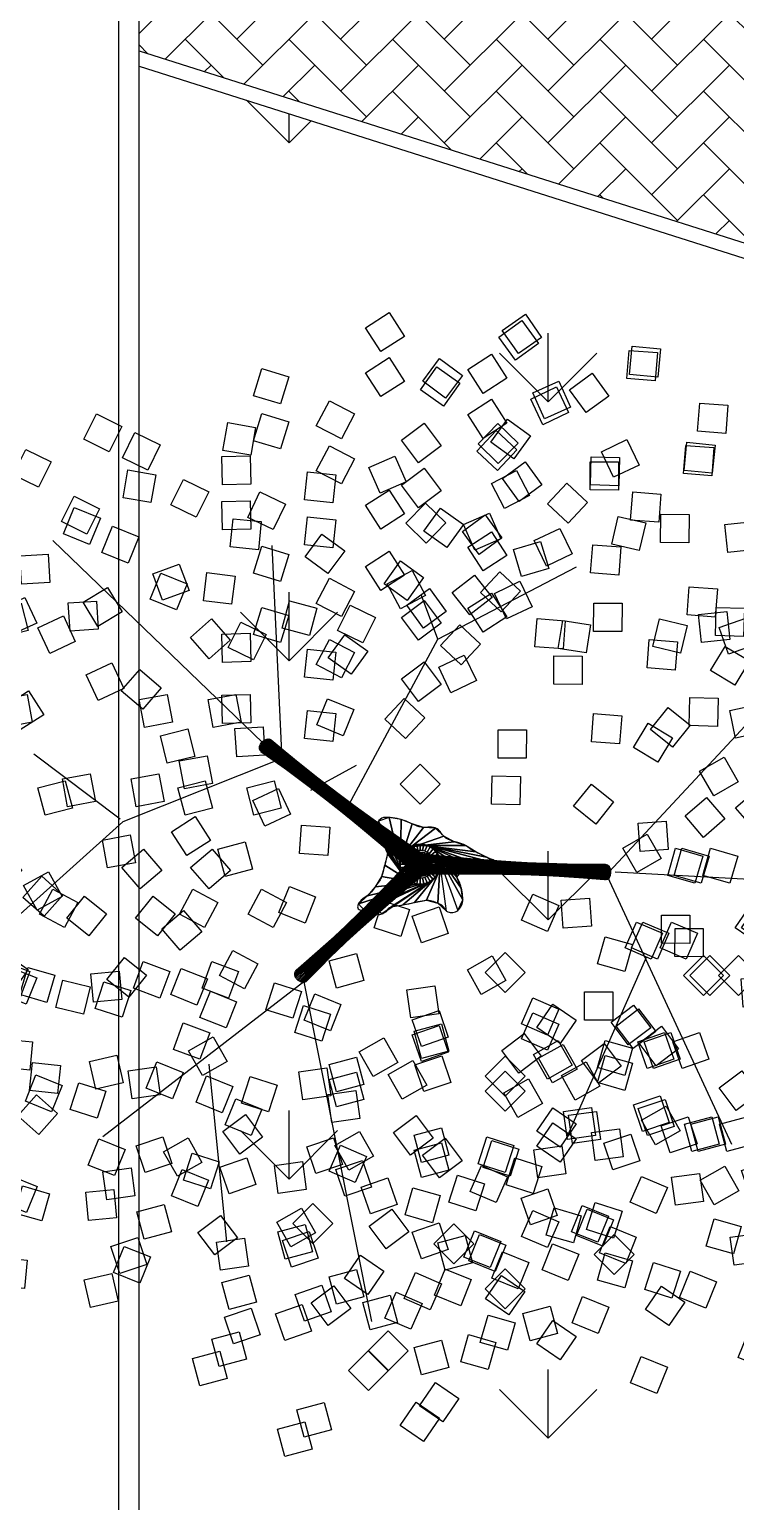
# Model space of a CAD drawing. Header units: inches. Extents: x -162 to 906, y 35 to 488.
# Drawn here: x 367.69 to 371.55, y 84.51 to 92.54 of the extents above; entities that cross this region are included whole.
import ezdxf

# ---------------------------------------------------------------- set-up
doc = ezdxf.new("R2010")
doc.units = ezdxf.units.IN
doc.header["$LTSCALE"] = 0.02
doc.header["$MEASUREMENT"] = 0
for name, color, linetype, true_color in [('FURN', 7, 'Continuous', 0xff4000), ('green bed', 7, 'Continuous', 0x145200), ('jogging track', 7, 'Continuous', 0x5e5e5e), ('main rooad', 250, 'Continuous', 0x333333), ('pavements', 7, 'Continuous', 0x8a8a8a), ('PLANTS', 7, 'Continuous', 0x218500), ('ROADS', 7, 'Continuous', 0x595959), ('walls', 7, 'Continuous', 0x614d9d)]:
    doc.layers.add(name, color=color, linetype=linetype, true_color=true_color)
pattern_1 = [(90, (0, 0), (-1.414213562, 1.414213562), [0.375, -2.453427126]), (45, (0, 0), (-1.414213562373095, 1.414213562373095), [0.375, -1.625]), (135, (0, 0), (-1.414213562373095, -1.414213562373095), [0.375, -1.625])]

# ---------------------------------------------------------------- blocks, each defined once
blk = doc.blocks.new('3DLF-S')
at = {"color": 3}
blk.add_3dface([(0, 0), (-4, -4, -4), (0, -8, -8), (4, -4, -4)], dxfattribs=at)
blk = doc.blocks.new('3DLFS-S')
at = {"color": 92}
for p, rotation in [((-7.25, 0.25, 10.5), 338.5232090204596), ((11.5, -2.25, 8.5), 25.76932762433872), ((-21.75, -8.25, -0.4564102564102583), 330.9453959009229), ((28, -11.58245365687577, 2.500000000000001), 29.93151184050779), ((-11.25, -21.75), 349.3803447238449), ((11, -25.70539887480746, 0.9999999999999996), 29.93151184050779)]:
    blk.add_blockref('3DLF-S', p, dxfattribs=dict(at, rotation=rotation))
blk.add_blockref('3DLF-S', (-1.75, -11.40541901081781, 4.750000000000001), dxfattribs=at)
blk = doc.blocks.new('T48')
at = {"color": 10, "extrusion": (6.994461281112805e-33, -1, -1.83772268236293e-16)}
for p, q in [((-0.0984249901575, 0.09948332338499989, 0.603249939675), (-0.0412749958725, 0.3873499612649998, 0.7588249241175)), ((-0.1788583154475, 0.1693333163999999, 0.6646332668699999), (-0.1640416502625, 0.3196166347049998, 0.8032749196725001)), ((-0.0984249901575, 0.09948332338499989, 0.5958416070825), (-0.268816639785, 0.2307166435949999, 0.7249582608375)), ((0.16509998349, 0.006349999364999939, 0.459316620735), (0.3566582976675, 0.01693333163999988, 0.5894916077174999))]:
    blk.add_line(p, q, dxfattribs=at)
at = {"color": 10}
for p, q in [((0.15663331767, 0.006349999364999949, 0.46143328719), (0.2635249736474999, 0.2370666429599999, 0.6021916064474999)), ((0.1915583141775, 0.078316658835, 0.5027082830624999), (0.1238249876175, 0.2317749768225, 0.5027082830624999)), ((-0.2518833081449999, -0.035983329735, 0.5079999491999999), (-0.3386666328, 0.04233332909999999, 0.5386916127975001)), ((0.1598083173525, 0.006349999364999949, 0.46143328719), (0.3058583027475, -0.1502833183050001, 0.6021916064474999)), ((-0.1199768467597827, -0.08851479905771734, 0.416983291635), (-0.2518833081449999, -0.035983329735, 0.5079999491999999)), ((-0.2540311290214129, -0.03806884176858708, 0.51223328211), (-0.327056121718913, -0.09310216959858711, 0.60113327322)), ((-0.0624416604225, -0.04656666201, 0.3386666328), (0.014816665185, -0.19049998095, 0.3598332973499999)), ((0.3058583027475, -0.1502833183050001, 0.6021916064474999), (0.36406663026, -0.0582083275125, 0.6529916013675)), ((-0.1168018470772827, -0.08851479905771734, 0.416983291635), (-0.1253140628993345, -0.2698749730125, 0.51223328211)), ((-0.311149968885, -0.2741083059225001, 0.6445249355475001), (-0.133349986665, -0.1026583230675, 0.4233332909999999)), ((0.3058583027475, -0.1502833183050001, 0.6021916064474999), (0.33443329989, -0.2434166423250002, 0.6381749361825)), ((0.014816665185, -0.19049998095, 0.3598332973499999), (0.0010583332275, -0.2275416439125, 0.4116916254975)), ((0.014816665185, -0.19049998095, 0.3598332973499999), (0.1322916534375, -0.2518833081449999, 0.3598332973499999))]:
    blk.add_line(p, q, dxfattribs=at)
at = {"color": 10, "extrusion": (1, 0, 0)}
blk.add_line((-0.05435154930639927, -0.0836083249725, 0.4307416235925), (-0.09285056339843213, -0.0624416604225, 0.6984999301499999), dxfattribs=at)
at = {"color": 10}
blk.add_lwpolyline([(0.03174999682499999, 0.0391583294175, -0.1178321655294738), (0.03488789181575506, 0.03505459098640472, -0.1098616197025378), (0.035983329735, 0.02963333037, -0.03643656478850763), (0.03540738109093312, 0.02341162366746848, -0.03418399520617336), (0.03386666328, 0.01693333164, -0.07031721240663195), (0.03168759090711715, 0.01233140888047508, 0.1214042700675806), (0.0306916635975, 0.0095249990475, 0.1056748753681054), (0.030881482108688, 0.00782476693390747, 0.1056299176773579), (0.03174999682499999, 0.006349999365000001, 0.1178704802658496), (0.03403652887482967, 0.004807657650026656, 0.05028871205319218), (0.040216662645, 0.0031749996825, 0.0186631423736942), (0.04585131116072764, 0.002492929527070058, 0.01496951588104406), (0.05291666137499999, 0.002116666455, 0.08714684551963757), (0.05776313758079481, 0.002852048931457461, -0.118281299572246), (0.061383327195, 0.0031749996825, -0.3256148979215517), (0.06422800685715707, 0.0003828925817161849, -0.3261032620843909), (0.0624416604225, -0.0031749996825, -0.03227319937646211), (0.05906743163303264, -0.004643564098317937, 0.02710570168732045), (0.05503332783000001, -0.006349999365000001, 0.002318028721211874), (0.04670295498800662, -0.01046702206332773, 0.008478079840927234), (0.044449995555, -0.0116416655025, 0.03634363996559699), (0.04202336043165764, -0.0131977964841613, -0.02203929914532908), (0.03809999619, -0.0158749984125, -0.0927442067181413), (0.03181600807400787, -0.0183106450739337, 0.0692030807816751), (0.023283331005, -0.02116666455, 0.1478664373438005), (0.01772201865478428, -0.02639749447574698, -0.1721518168493673), (0.01269999873, -0.0306916635975, -0.1327210153150172), (0.006494205283376187, -0.03133041919805192, 0.1088415021332968), (-0.0010583332275, -0.03174999682499999, 0.05380530011571413), (-0.006561069963806574, -0.03394679998282819, -0.04064136659242989), (-0.0137583319575, -0.0370416629625, -0.08139523190763823), (-0.02941334760754308, -0.03960714702459504, -0.2213318317449878), (-0.0349249965075, -0.0370416629625, -0.07992170799693443), (-0.03663670327708569, -0.03418617344260477, -0.1083130962065831), (-0.0370416629625, -0.03174999682499999, -0.04851678753332027), (-0.0366154966281733, -0.02889196332224335, -0.02389033116493227), (-0.0349249965075, -0.023283331005, -0.1376741168601891), (-0.02940671836165942, -0.01545725099787899, 0.2648665322594673), (-0.027516663915, -0.010583332275, 0.01769256372157511), (-0.0280488047215795, -0.007712605021293705, 0.007549720602627568), (-0.02963333037, -0.0010583332275, 0.004346226018042666), (-0.03180714101458215, 0.007194235415678006, 0.01049676499467845), (-0.0328083300525, 0.010583332275, 0.07005552843921521), (-0.03448373006515611, 0.01406838642499549, 0.02356237193278814), (-0.0412749958725, 0.023283331005, 0.09024132341738819), (-0.04739926547154581, 0.0285320706650461, -0.1185014879050571), (-0.0518583281475, 0.0328083300525, -0.08154012300615145), (-0.05292906652085175, 0.03528747551626084, -0.1266965965316334), (-0.05291666137499999, 0.0370416629625, -0.2152412148618608), (-0.05179106978487089, 0.03842469120952555, -0.1164338214658533), (-0.04868332846500001, 0.0391583294175, -0.2285497834965858), (-0.04558090513199267, 0.03766205516445363, 0.2140173120384511), (-0.0423333291, 0.035983329735, 0.07524006270704661), (-0.03915478404417528, 0.03628550252184912, 0.1907591750189915), (-0.03809999619, 0.0370416629625, 0.2745625809819373), (-0.03804646907028426, 0.0385311817447503, -0.2384995356982396), (-0.03809999619, 0.040216662645, -0.0874453114444467), (-0.03712568201633429, 0.04160787269377742, -0.1102439031570463), (-0.035983329735, 0.0423333291, -0.1367407487079785), (-0.03420945832248671, 0.04246554969628398, -0.06456033934224276), (-0.0306916635975, 0.0412749958725, -0.1442357611240256), (-0.0271616267772592, 0.03804024963369936, 0.2017082182159239), (-0.0243416642325, 0.035983329735, 0.0265857284324761), (-0.01965189465309074, 0.0351349661883762, -0.01561598696344592), (-0.0116416655025, 0.03386666328, -0.01291147301305656), (-0.003381210498005074, 0.03207072131865372, 0.01629287802469687), (0.0031749996825, 0.0306916635975, 0.1007228964055242), (0.008743967550034178, 0.03083665751450345, 0.06387402418735454), (0.01693333164, 0.03386666328, 0.158891974589149), (0.0201833507207489, 0.03719363388731713, -0.1713561989270116), (0.023283331005, 0.040216662645, -0.1403534412130715), (0.02767349201045408, 0.04090052702491211, -0.1406801254822635)], format="xyb", close=True, dxfattribs=at)
blk.add_circle((0, 0, 0.05926666074), 0.01693333164, dxfattribs=at)
at = {"color": 10, "extrusion": (0.6689647316224493, 4.71754170136923e-17, 0.7432941462471666)}
blk.add_circle((0.006735191417282652, 0.1928808282166083, 0.4486064607221732), 0.006349999365000001, dxfattribs=at)
at = {"color": 92, "xscale": 0.00423333291, "yscale": 0.00423333291, "zscale": 0.00423333291}
for p, rotation in [((-0.0511631574696376, 0.3633714595821378, 0.4773082856025), 180), ((0.2192879041058583, 0.2927351752029244, 0.6910915975574998), 127.0355451173859), ((-0.0346993562273912, 0.3469076583398912, 0.5778499422150001), 180), ((-0.1256752706447738, 0.2737461114780281, 0.7715249228475001), 217.0355451173859), ((0.1697269813764583, 0.2419299596934132, 0.5344582798874999), 127.0355451173859), ((0.06455832687749999, 0.2942166372450001, 0.7715249228475001), 180), ((-0.2750977282431664, 0.2491946575535847, 0.531283280205), 241.10908773184), ((0.05324006793986359, 0.21865490304972, 0.4392082894125), 127.0355451173859), ((0.1018569230560847, 0.2041303102257309, 0.7334249266575), 127.0355451173859), ((0.15663331767, 0.2653536582718879, 0.6180666048599999), 180), ((-0.2216910136286271, 0.2140246742320395, 0.62229993777), 217.0355451173859), ((-0.07659200011783932, 0.2086944169396642, 0.5238749476125), 217.0355451173859), ((0.02115375996612289, 0.2561295456388771, 0.5810249418975), 180), ((0.07820176140577051, 0.1862818482159366, 0.8900582443275), 127.0355451173859), ((0.0824258974147551, 0.1894690735748286, 0.3735916293075), 127.0355451173859), ((-0.09826543838532621, 0.2390237576428263, 0.6773332656), 180), ((-0.03133340002157513, 0.148711685612082, 0.9154582417874999), 217.0355451173859), ((-0.2003974318853968, 0.1285378239804401, 0.6773332656), 217.0355451173859), ((-0.05595749725912447, 0.1294219643288591, 0.5408082792525001), 217.0355451173859), ((0.3278079436107871, 0.1150053153385957, 0.615949938405), 116.7371100578059), ((0.06455832687749999, 0.1269999873000001, 0.8805332452800001), 180), ((0.03559833251515366, 0.06000482942340399, 0.8699499130050001), 217.0355451173859), ((0.06455832687749999, 0.1142999885700001, 0.383116628355), 180), ((0.1746249825375, 0.10159998984, 0.8900582443275), 90), ((0.179916648675, 0.1015999898400001, 0.3735916293075), 90), ((0.2042583129075, 0.10159998984, 0.7334249266575), 90), ((-0.2706425347181668, 0.06425760761503305, 0.39369996063), 241.10908773184), ((0.2752633042001547, 0.04754647529546015, 0.4286249571374999), 105.1767250495332), ((-0.2856454117676775, 0.07379343967386887, 0.6741582659175), 260.280514680602), ((-0.1362681872047815, 0.05360520766783979, 0.6773332656), 274.426310174705), ((0.06455832687749999, 0.02645833068750009, 0.8699499130050001), 180), ((0.1228434790952256, -0.01911498053083468, 0.6773332656), 105.1767250495332), ((-0.3807431627572815, 0.001746879520339853, 0.5164666150199999), 274.426310174705), ((-0.2886681719647815, 0.001746879520339797, 0.8180915848575001), 274.426310174705), ((-0.1701348504847815, 0.001746879520339864, 0.4540249545975), 274.426310174705), ((-0.1119265229722815, 0.00174687952033978, 0.916516575015), 274.426310174705), ((0.1879503294622913, -0.08422183089790042, 0.6551082678225), 105.1767250495332), ((0.2400064487523912, -0.08924866328420046, 0.7672915899375), 68.14117993214732), ((0.285540144770303, -0.08238991212832733, 0.5175249482475001), 54.73338241883649), ((-0.09039885403273307, -0.06602003727878261, 0.916516575015), 311.4618552920909), ((0.2622314465298912, -0.1654486556642004, 0.56726660994), 68.14117993214732), ((0.01675852083440266, -0.0971592682279471, 0.8329082500424999), 19.52835435071045), ((-0.0451423438339638, -0.1141107135206179, 0.7704665896199999), 342.4928092333245), ((-0.2314849967328209, -0.1724733642657704, 0.8180915848575001), 311.4618552920909), ((-0.1488430623969171, -0.2181042313066621, 0.45296662137), 294.8881552746311), ((0.06392945614600201, -0.1596764811609201, 0.9016999098299998), 19.52835435071045), ((-0.2724749808357768, -0.2122190555886147, 0.6455832687749999), 311.4618552920909), ((-0.0451423438339638, -0.1659690416681179, 0.9016999098299998), 342.4928092333245), ((0.06942966228387029, -0.1974716623320211, 0.4646082868725001), 28.35728449507812), ((-0.3049849632891543, -0.2279310855104885, 0.5164666150199999), 311.4618552920909), ((0.09771404495025562, -0.2044523228561576, 0.637116602955), 19.52835435071045), ((-0.06351616760557695, -0.1994523298478218, 0.4646082868725001), 351.3217393776923), ((0.1544466563385306, -0.2796419438160846, 0.734483259885), 19.52835435071045), ((-0.0451423438339638, -0.2781523637831179, 0.637116602955), 342.4928092333245), ((-0.0451423438339638, -0.316252359973118, 0.734483259885), 342.4928092333245), ((0.09472062654257453, -0.3241890591634049, 0.6349999365), 19.52835435071045), ((0.0951612175810155, -0.329404369822636, 0.5079999491999999), 20.68147253157148)]:
    blk.add_blockref('3DLFS-S', p, dxfattribs=dict(at, rotation=rotation))
at = {"xscale": 0.00423333291, "yscale": 0.00423333291, "zscale": 0.00423333291}
for p, rotation in [((-0.078316658835, -0.007408332592499879, 0.9843475938729231), 319.1446237411043), ((0.0603249939675, -0.05079999491999988, 0.9843475938729231), 46.3875157474432)]:
    blk.add_blockref('3DLF-S', p, dxfattribs=dict(at, rotation=rotation))
blk.add_blockref('3DLF-S', (0, -0.05079999491999988, 0.9843475938729231), dxfattribs=at)
at = {"color": 10}
mesh = blk.add_polymesh((2, 36), dxfattribs=dict(at, n_close=True))
for k, corner in enumerate([(-0.004606694024864071, 0.004370453305640282, 0.2677583065575), (-0.003501484310829716, 0.005348515994198795, 0.2677583065575), (-0.002243226412232073, 0.006119802060041328, 0.2677583065575), (-0.0008701518586108149, 0.006660876366346839, 0.2677583065575), (0.0005760191745315292, 0.006955298644115039, 0.2677583065575), (0.002051345512150778, 0.006994123021420809, 0.2677583065575), (0.003511000110029521, 0.006776169839205792, 0.2677583065575), (0.004910632101832077, 0.006308061494621963, 0.2677583065575), (0.006207714377735489, 0.005604021222845247, 0.2677583065575), (0.007362835749141735, 0.004685440931272013, 0.2677583065575), (0.008340898437700245, 0.003580231217237657, 0.2677583065575), (0.00911218450354278, 0.002321973318640016, 0.2677583065575), (0.009653258809848287, 0.0009488987650187573, 0.2677583065575), (0.00994768108761649, -0.0004972722681235834, 0.2677583065575), (0.00998650546492226, -0.001972598605742831, 0.2677583065575), (0.009768552282707248, -0.003432253203621573, 0.2677583065575), (0.009300443938123418, -0.004831885195424128, 0.2677583065575), (0.008596403666346702, -0.006128967471327539, 0.2677583065575), (0.007677823374773471, -0.007284088842733781, 0.2677583065575), (0.006572613660739119, -0.008262151531292297, 0.2677583065575), (0.005314355762141479, -0.00903343759713483, 0.2677583065575), (0.003941281208520224, -0.00957451190344034, 0.2677583065575), (0.002495110175377882, -0.009868934181208546, 0.2677583065575), (0.001019783837758632, -0.009907758558514317, 0.2677583065575), (-0.0004398707601201104, -0.009689805376299303, 0.2677583065575), (-0.001839502751922667, -0.00922169703171548, 0.2677583065575), (-0.003136585027826079, -0.00851765675993877, 0.2677583065575), (-0.004291706399232322, -0.007599076468365537, 0.2677583065575), (-0.005269769087790839, -0.006493866754331185, 0.2677583065575), (-0.006041055153633375, -0.005235608855733547, 0.2677583065575), (-0.006582129459938886, -0.003862534302112293, 0.2677583065575), (-0.006876551737707095, -0.002416363268969952, 0.2677583065575), (-0.00691537611501287, -0.0009410369313507044, 0.2677583065575), (-0.006697422932797859, 0.0005186176665280366, 0.2677583065575), (-0.006229314588214036, 0.001918249658330596, 0.2677583065575), (-0.005525274316437326, 0.003215331934234008, 0.2677583065575), (-0.09626051557210782, 0.09915604857831295, 0.5968853475989899), (-0.09573231886893588, 0.0985219608207394, 0.5976229921419431), (-0.09535296516744518, 0.09776716743197002, 0.5983382237287247), (-0.0951339809378933, 0.09691460242717864, 0.5990093104094949), (-0.09508201990528378, 0.09599017056261713, 0.5996158615550452), (-0.09519866087929897, 0.09502196023270518, 0.6001394474157473), (-0.09548035978296651, 0.09403939001837902, 0.6005641591001714), (-0.09591855733764501, 0.09307231481839642, 0.6008770919587005), (-0.09649993913237427, 0.09215011872334523, 0.6010687376847798), (-0.09720684017551484, 0.09130082219491989, 0.60113327322), (-0.09801778163657998, 0.09055023067837167, 0.6010687376847798), (-0.09890812346963147, 0.08992115051711341, 0.6008770919587005), (-0.0998508130886068, 0.08943269599351496, 0.6005641591001714), (-0.1008172073464573, 0.08909970855110591, 0.6001394474157473), (-0.1017779428426772, 0.0889323058448241, 0.5996158615550452), (-0.1027038281153696, 0.08893557432119009, 0.5990093104094949), (-0.1035667306090443, 0.08910941466920341, 0.5983382237287247), (-0.1043404314680806, 0.0894485448378571, 0.5976229921419431), (-0.1050014221833884, 0.0899426605285848, 0.5968853475989899), (-0.1055296188865603, 0.09057674828615832, 0.5961477030560369), (-0.105908972588051, 0.09133154167492771, 0.5954324714692554), (-0.1061279568176029, 0.0921841066797191, 0.594761384788485), (-0.1061799178502124, 0.09310853854428056, 0.5941548336429349), (-0.1060632768761972, 0.09407674887419254, 0.5936312477822328), (-0.1057815779725297, 0.09505931908851872, 0.5932065360978085), (-0.1053433804178512, 0.09602639428850127, 0.5928936032392795), (-0.1047619986231219, 0.09694859038355247, 0.5927019575132002), (-0.1040550975799814, 0.09779788691197784, 0.5926374219779802), (-0.1032441561189162, 0.09854847842852604, 0.5927019575132002), (-0.1023538142858647, 0.09917755858978433, 0.5928936032392795), (-0.1014111246668894, 0.09966601311338277, 0.5932065360978085), (-0.100444730409039, 0.09999900055579183, 0.5936312477822328), (-0.09948399491281898, 0.1001664032620736, 0.5941548336429349), (-0.0985581096401266, 0.1001631347857077, 0.594761384788485), (-0.09769520714645194, 0.09998929443769433, 0.5954324714692554), (-0.09692150628741555, 0.09965016426904064, 0.5961477030560369)]):
    mesh.set_mesh_vertex(divmod(k, 36), corner)
mesh = blk.add_polymesh((2, 36), dxfattribs=dict(at, n_close=True))
for k, corner in enumerate([(0.01693333164, 0, 0.05926666074), (0.01667607628339893, 0.002940442181115772, 0.05926666074), (0.01591212678742854, 0.00579154051449388, 0.05926666074), (0.01466469537094681, 0.00846666582, 0.05926666074), (0.01297168460631277, 0.01088453576890505, 0.05926666074), (0.01088453576890505, 0.01297168460631277, 0.05926666074), (0.00846666582, 0.01466469537094681, 0.05926666074), (0.005791540514493884, 0.01591212678742854, 0.05926666074), (0.002940442181115774, 0.01667607628339893, 0.05926666074), (1.037292254760063e-18, 0.01693333164, 0.05926666074), (-0.002940442181115772, 0.01667607628339893, 0.05926666074), (-0.00579154051449388, 0.01591212678742854, 0.05926666074), (-0.008466665819999997, 0.01466469537094681, 0.05926666074), (-0.01088453576890504, 0.01297168460631277, 0.05926666074), (-0.01297168460631276, 0.01088453576890505, 0.05926666074), (-0.01466469537094681, 0.008466665820000014, 0.05926666074), (-0.01591212678742854, 0.005791540514493898, 0.05926666074), (-0.01667607628339892, 0.002940442181115794, 0.05926666074), (-0.01693333164, 2.463431411393015e-17, 0.05926666074), (-0.01667607628339893, -0.002940442181115746, 0.05926666074), (-0.01591212678742856, -0.005791540514493852, 0.05926666074), (-0.01466469537094683, -0.00846666581999997, 0.05926666074), (-0.01297168460631279, -0.01088453576890502, 0.05926666074), (-0.01088453576890507, -0.01297168460631275, 0.05926666074), (-0.008466665820000033, -0.01466469537094679, 0.05926666074), (-0.005791540514493921, -0.01591212678742853, 0.05926666074), (-0.002940442181115817, -0.01667607628339892, 0.05926666074), (-4.823133597310032e-17, -0.01693333164, 0.05926666074), (0.002940442181115722, -0.01667607628339893, 0.05926666074), (0.005791540514493829, -0.01591212678742857, 0.05926666074), (0.00846666581999995, -0.01466469537094684, 0.05926666074), (0.010884535768905, -0.01297168460631281, 0.05926666074), (0.01297168460631273, -0.0108845357689051, 0.05926666074), (0.01466469537094678, -0.00846666582000006, 0.05926666074), (0.01591212678742852, -0.005791540514493949, 0.05926666074), (0.01667607628339892, -0.002940442181115848, 0.05926666074), (0.02227666892727251, 0.03963643684967159), (0.01497404119350433, 0.03291964958212575), (0.005194120047978095, 0.03048496094755863), (-0.004765695120697138, 0.03240301323155402), (-0.01471875318341227, 0.03441461489308388), (-0.02472846555232247, 0.03609321422089241), (-0.03265710673244206, 0.04206430681897408), (-0.03832842774340747, 0.03675664378618684), (-0.04736729354411415, 0.03893352173216862), (-0.05222532610817577, 0.03343960610735567), (-0.04476762857720071, 0.02673409294820845), (-0.038061775080801, 0.01914902748709859), (-0.03278959046538851, 0.01052439919795433), (-0.03009246136098866, 0.0007341458954145914), (-0.02775641323409811, -0.009148257405383085), (-0.03171452511956439, -0.01771409319824111), (-0.03605259750483387, -0.02679834470265991), (-0.03538011001921754, -0.0364604201360786), (-0.02627384824615739, -0.0395065652374396), (-0.01627787948577986, -0.03781551204101314), (-0.006846948369335025, -0.03409708621305765), (0.002779786376617932, -0.03112469346449061), (0.01280940855138393, -0.03064892369087258), (0.0198737310191968, -0.02360462744046497), (0.02881968834408065, -0.01901840290262429), (0.03835299079191169, -0.01571726601636961), (0.04695055211988809, -0.01034326623636977), (0.05606521745640104, -0.005863868068054596), (0.06424156823821321, -0.0006387334515679467), (0.0566108149743104, 0.002518081848111325), (0.04649613519310018, 0.002440970782838803), (0.03647743658939532, 0.004003038201371496), (0.0309709781432322, 0.01084720391545118), (0.03476217399669562, 0.02020696945554759), (0.03597993257815053, 0.03026598173331852), (0.03174999682499999, 0.0391583294175)]):
    mesh.set_mesh_vertex(divmod(k, 36), corner)
mesh = blk.add_polymesh((2, 36), dxfattribs=dict(at, n_close=True))
for k, corner in enumerate([(0.01693333164, 0, 0.05926666074), (0.01667607628339893, 0.002940442181115772, 0.05926666074), (0.01591212678742854, 0.00579154051449388, 0.05926666074), (0.01466469537094681, 0.00846666582, 0.05926666074), (0.01297168460631277, 0.01088453576890505, 0.05926666074), (0.01088453576890505, 0.01297168460631277, 0.05926666074), (0.00846666582, 0.01466469537094681, 0.05926666074), (0.005791540514493884, 0.01591212678742854, 0.05926666074), (0.002940442181115774, 0.01667607628339893, 0.05926666074), (1.037292254760063e-18, 0.01693333164, 0.05926666074), (-0.002940442181115772, 0.01667607628339893, 0.05926666074), (-0.00579154051449388, 0.01591212678742854, 0.05926666074), (-0.008466665819999997, 0.01466469537094681, 0.05926666074), (-0.01088453576890504, 0.01297168460631277, 0.05926666074), (-0.01297168460631276, 0.01088453576890505, 0.05926666074), (-0.01466469537094681, 0.008466665820000014, 0.05926666074), (-0.01591212678742854, 0.005791540514493898, 0.05926666074), (-0.01667607628339892, 0.002940442181115794, 0.05926666074), (-0.01693333164, 2.463431411393015e-17, 0.05926666074), (-0.01667607628339893, -0.002940442181115746, 0.05926666074), (-0.01591212678742856, -0.005791540514493852, 0.05926666074), (-0.01466469537094683, -0.00846666581999997, 0.05926666074), (-0.01297168460631279, -0.01088453576890502, 0.05926666074), (-0.01088453576890507, -0.01297168460631275, 0.05926666074), (-0.008466665820000033, -0.01466469537094679, 0.05926666074), (-0.005791540514493921, -0.01591212678742853, 0.05926666074), (-0.002940442181115817, -0.01667607628339892, 0.05926666074), (-4.823133597310032e-17, -0.01693333164, 0.05926666074), (0.002940442181115722, -0.01667607628339893, 0.05926666074), (0.005791540514493829, -0.01591212678742857, 0.05926666074), (0.00846666581999995, -0.01466469537094684, 0.05926666074), (0.010884535768905, -0.01297168460631281, 0.05926666074), (0.01297168460631273, -0.0108845357689051, 0.05926666074), (0.01466469537094678, -0.00846666582000006, 0.05926666074), (0.01591212678742852, -0.005791540514493949, 0.05926666074), (0.01667607628339892, -0.002940442181115848, 0.05926666074), (0.0116416655025, -4.278830550885258e-18, 0.277283305605), (0.01146480244483676, 0.002021553999517089, 0.277283305605), (0.01093958716635712, 0.003981684103714538, 0.277283305605), (0.01008197806752593, 0.005820832751249994, 0.277283305605), (0.00891803316684003, 0.007483118341122215, 0.277283305605), (0.007483118341122219, 0.008918033166840027, 0.277283305605), (0.005820832751250001, 0.01008197806752593, 0.277283305605), (0.003981684103714545, 0.01093958716635712, 0.277283305605), (0.002021553999517095, 0.01146480244483676, 0.277283305605), (7.131384251475428e-19, 0.0116416655025, 0.277283305605), (-0.002021553999517094, 0.01146480244483676, 0.277283305605), (-0.003981684103714543, 0.01093958716635712, 0.277283305605), (-0.005820832751249996, 0.01008197806752593, 0.277283305605), (-0.007483118341122215, 0.00891803316684003, 0.277283305605), (-0.008918033166840027, 0.007483118341122219, 0.277283305605), (-0.01008197806752593, 0.005820832751250006, 0.277283305605), (-0.01093958716635712, 0.003981684103714551, 0.277283305605), (-0.01146480244483676, 0.002021553999517104, 0.277283305605), (-0.0116416655025, 1.265726040244173e-17, 0.277283305605), (-0.01146480244483677, -0.002021553999517079, 0.277283305605), (-0.01093958716635713, -0.003981684103714527, 0.277283305605), (-0.01008197806752595, -0.005820832751249984, 0.277283305605), (-0.008918033166840044, -0.007483118341122205, 0.277283305605), (-0.007483118341122239, -0.00891803316684002, 0.277283305605), (-0.005820832751250022, -0.01008197806752592, 0.277283305605), (-0.003981684103714569, -0.01093958716635712, 0.277283305605), (-0.002021553999517124, -0.01146480244483676, 0.277283305605), (-3.315904348150647e-17, -0.0116416655025, 0.277283305605), (0.002021553999517059, -0.01146480244483677, 0.277283305605), (0.003981684103714507, -0.01093958716635714, 0.277283305605), (0.005820832751249965, -0.01008197806752596, 0.277283305605), (0.007483118341122187, -0.008918033166840063, 0.277283305605), (0.008918033166840002, -0.007483118341122258, 0.277283305605), (0.01008197806752591, -0.005820832751250046, 0.277283305605), (0.01093958716635711, -0.003981684103714595, 0.277283305605), (0.01146480244483675, -0.002021553999517149, 0.277283305605)]):
    mesh.set_mesh_vertex(divmod(k, 36), corner)
mesh = blk.add_polymesh((2, 36), dxfattribs=dict(at, n_close=True))
for k, corner in enumerate([(0.0095249990475, 5.64027663525784e-18, 0.2741083059225), (0.009396371369199465, 0.001470221090557892, 0.2741083059225), (0.009014396621214272, 0.002895770257246946, 0.2741083059225), (0.008390680912973406, 0.004233332910000006, 0.2741083059225), (0.007544175530656384, 0.005442267884452527, 0.2741083059225), (0.006500601111952523, 0.006485842303156392, 0.2741083059225), (0.0052916661375, 0.00733234768547341, 0.2741083059225), (0.003954103484746942, 0.007956063393714278, 0.2741083059225), (0.002528554318057888, 0.00833803814169947, 0.2741083059225), (0.0010583332275, 0.008466665820000007, 0.2741083059225), (-0.0004118878630578862, 0.00833803814169947, 0.2741083059225), (-0.00183743702974694, 0.007956063393714278, 0.2741083059225), (-0.003174999682499997, 0.007332347685473412, 0.2741083059225), (-0.004383934656952521, 0.006485842303156393, 0.2741083059225), (-0.005427509075656383, 0.005442267884452533, 0.2741083059225), (-0.006274014457973402, 0.004233332910000013, 0.2741083059225), (-0.006897730166214269, 0.002895770257246954, 0.2741083059225), (-0.007279704914199461, 0.001470221090557902, 0.2741083059225), (-0.007408332592500001, 1.795743369222291e-17, 0.2741083059225), (-0.007279704914199466, -0.001470221090557867, 0.2741083059225), (-0.006897730166214278, -0.002895770257246921, 0.2741083059225), (-0.006274014457973415, -0.004233332909999979, 0.2741083059225), (-0.005427509075656397, -0.005442267884452502, 0.2741083059225), (-0.004383934656952537, -0.006485842303156368, 0.2741083059225), (-0.003174999682500017, -0.00733234768547339, 0.2741083059225), (-0.001837437029746961, -0.007956063393714258, 0.2741083059225), (-0.0004118878630579088, -0.008338038141699453, 0.2741083059225), (0.001058333227499976, -0.008466665819999993, 0.2741083059225), (0.002528554318057862, -0.00833803814169946, 0.2741083059225), (0.003954103484746915, -0.007956063393714276, 0.2741083059225), (0.005291666137499974, -0.007332347685473414, 0.2741083059225), (0.006500601111952499, -0.0064858423031564, 0.2741083059225), (0.007544175530656365, -0.005442267884452541, 0.2741083059225), (0.008390680912973389, -0.004233332910000024, 0.2741083059225), (0.009014396621214261, -0.00289577025724697, 0.2741083059225), (0.009396371369199456, -0.001470221090557918, 0.2741083059225), (0.1567347100643951, 0.01308519078228266, 0.4624770277064899), (0.1559151050166695, 0.01298872002355726, 0.463214672249443), (0.1551204032535788, 0.01270223896256837, 0.4639299038362246), (0.1543747513860562, 0.01223445218138771, 0.4646009905169949), (0.1537008056687782, 0.01159957314464995, 0.4652075416625452), (0.1531190436013313, 0.01081689233062206, 0.4657311275232474), (0.1526471417297491, 0.009910191099782664, 0.4661558392076713), (0.1522994385536057, 0.008907019110217868, 0.4664687720662005), (0.152086498857962, 0.007837857235201078, 0.4666604177922798), (0.1520147927077174, 0.006735191417282663, 0.4667249533275), (0.152086498857962, 0.005632525599364247, 0.4666604177922798), (0.1522994385536057, 0.004563363724347456, 0.4664687720662005), (0.1526471417297491, 0.003560191734782663, 0.4661558392076713), (0.1531190436013313, 0.002653490503943271, 0.4657311275232474), (0.1537008056687782, 0.001870809689915375, 0.4652075416625452), (0.1543747513860562, 0.00123593065317761, 0.4646009905169949), (0.1551204032535788, 0.0007681438719969611, 0.4639299038362246), (0.1559151050166695, 0.000481662811008066, 0.4632146722494431), (0.1567347100643951, 0.0003851920522826626, 0.4624770277064899), (0.1575543151121207, 0.0004816628110080621, 0.4617393831635369), (0.1583490168752113, 0.0007681438719969545, 0.4610241515767554), (0.159094668742734, 0.001235930653177602, 0.460353064895985), (0.1597686144600119, 0.001870809689915364, 0.4597465137504347), (0.1603503765274589, 0.00265349050394326, 0.4592229278897325), (0.1608222783990411, 0.003560191734782651, 0.4587982162053087), (0.1611699815751845, 0.004563363724347442, 0.4584852833467795), (0.1613829212708282, 0.005632525599364231, 0.4582936376207002), (0.1614546274210728, 0.006735191417282645, 0.4582291020854801), (0.1613829212708282, 0.007837857235201058, 0.4582936376207002), (0.1611699815751845, 0.008907019110217847, 0.4584852833467795), (0.1608222783990411, 0.009910191099782643, 0.4587982162053087), (0.1603503765274589, 0.01081689233062203, 0.4592229278897325), (0.159768614460012, 0.01159957314464994, 0.4597465137504347), (0.159094668742734, 0.0122344521813877, 0.460353064895985), (0.1583490168752114, 0.01270223896256836, 0.4610241515767554), (0.1575543151121207, 0.01298872002355726, 0.4617393831635369)]):
    mesh.set_mesh_vertex(divmod(k, 36), corner)
mesh = blk.add_polymesh((2, 36), dxfattribs=dict(at, n_close=True))
for k, corner in enumerate([(-0.00472352257210829, -0.004243916404252549, 0.2677583065575), (-0.005610439143043449, -0.003064308786886999, 0.2677583065575), (-0.006279044745257836, -0.001748610613507655, 0.2677583065575), (-0.006709024135858931, -0.000336798707337249, 0.2677583065575), (-0.006887312608643384, 0.001128229741266531, 0.2677583065575), (-0.006808492958583966, 0.002601960584233019, 0.2677583065575), (-0.006474960080863061, 0.004039615255642471, 0.2677583065575), (-0.005896848203194441, 0.005397511345792473, 0.2677583065575), (-0.005091722962442341, 0.006634389869112399, 0.2677583065575), (-0.004084047681633983, 0.007712668897561904, 0.2677583065575), (-0.002904440064268432, 0.008599585468497064, 0.2677583065575), (-0.001588741890889088, 0.009268191070711449, 0.2677583065575), (-0.0001769299847186821, 0.009698170461312544, 0.2677583065575), (0.001288098463885095, 0.009876458934096999, 0.2677583065575), (0.002761829306851581, 0.009797639284037582, 0.2677583065575), (0.004199483978261033, 0.009464106406316678, 0.2677583065575), (0.005557380068411036, 0.008885994528648059, 0.2677583065575), (0.006794258591730959, 0.008080869287895958, 0.2677583065575), (0.007872537620180463, 0.007073194007087604, 0.2677583065575), (0.008759454191115623, 0.005893586389722057, 0.2677583065575), (0.009428059793330012, 0.004577888216342715, 0.2677583065575), (0.009858039183931109, 0.00316607631017231, 0.2677583065575), (0.01003632765671557, 0.001701047861568534, 0.2677583065575), (0.009957508006656152, 0.0002273170186020438, 0.2677583065575), (0.009623975128935248, -0.001210337652807407, 0.2677583065575), (0.009045863251266634, -0.002568233742957411, 0.2677583065575), (0.008240738010514535, -0.003805112266277337, 0.2677583065575), (0.00723306272970618, -0.004883391294726841, 0.2677583065575), (0.006053455112340633, -0.005770307865662001, 0.2677583065575), (0.004737756938961295, -0.006438913467876395, 0.2677583065575), (0.003325945032790891, -0.006868892858477493, 0.2677583065575), (0.001860916584187113, -0.007047181331261951, 0.2677583065575), (0.0003871857412206257, -0.00696836168120254, 0.2677583065575), (-0.001050468930188825, -0.006634828803481641, 0.2677583065575), (-0.002408365020338831, -0.006056716925813025, 0.2677583065575), (-0.003645243543658758, -0.005251591685060931, 0.2677583065575), (-0.1348232026075177, -0.09554861053160527, 0.4233186982889899), (-0.134149055015909, -0.09507260205870316, 0.4240563428319429), (-0.1333664418053184, -0.09475457870551403, 0.4247715744187247), (-0.1324991422821282, -0.09460420345069694, 0.4254426610994949), (-0.1315735089034757, -0.09462604537027598, 0.4260492122450452), (-0.1306176665711783, -0.09481944080857727, 0.4265727981057474), (-0.1296606580708233, -0.09517851354307083, 0.4269975097901714), (-0.1287315616214242, -0.09569235333041867, 0.4273104426487004), (-0.1278586073484507, -0.09634534740869767, 0.4275020883747798), (-0.1270683195257507, -0.09711765488327032, 0.42756662391), (-0.1263847106489122, -0.09798580958232808, 0.4275020883747798), (-0.1258285518277349, -0.09892343306464768, 0.4273104426487004), (-0.1254167416665707, -0.09990203611517914, 0.4269975097901714), (-0.1251617928087803, -0.1008918843754291, 0.4265727981057474), (-0.1250714517463974, -0.1018629018068972, 0.4260492122450452), (-0.1251484634468877, -0.1027855845362869, 0.4254426610994949), (-0.1253904879487016, -0.1036318973157657, 0.4247715744187247), (-0.1257901714598218, -0.104376125359784, 0.4240563428319431), (-0.1263353697990126, -0.1049956556758218, 0.4233186982889899), (-0.1270095173906212, -0.1054716641487239, 0.4225810537460369), (-0.1277921306012119, -0.1057896875019131, 0.4218658221592554), (-0.1286594301244022, -0.1059400627567302, 0.4211947354784851), (-0.1295850635030546, -0.1059182208371511, 0.4205881843329348), (-0.130540905835352, -0.1057248253988499, 0.4200645984722325), (-0.131497914335707, -0.1053657526643563, 0.4196398867878086), (-0.132427010785106, -0.1048519128770085, 0.4193269539292795), (-0.1332999650580796, -0.1041989187987294, 0.4191353082032002), (-0.1340902528807796, -0.1034266113241568, 0.4190707726679801), (-0.1347738617576181, -0.102558456625099, 0.4191353082032002), (-0.1353300205787953, -0.1016208331427795, 0.4193269539292795), (-0.1357418307399596, -0.100642230092248, 0.4196398867878086), (-0.13599677959775, -0.0996523818319981, 0.4200645984722325), (-0.1360871206601329, -0.09868136440052994, 0.4205881843329348), (-0.1360101089596426, -0.09775868167114023, 0.4211947354784851), (-0.1357680844578287, -0.09691236889166147, 0.4218658221592554), (-0.1353684009467085, -0.09616814084764315, 0.4225810537460369)]):
    mesh.set_mesh_vertex(divmod(k, 36), corner)
blk = doc.blocks.new('TREE-0')
at = {"layer": 'PLANTS', "xscale": 43.21897731321276, "yscale": 43.21897731321276, "zscale": 43.21897731321276}
blk.add_blockref('T48', (1.260520242740768, -0.3762492319274315), dxfattribs=at)
blk = doc.blocks.new('A$C333B0BB0')
at = {"layer": 'FURN', "xscale": 1.012499999999818, "yscale": 1.012499999999818, "zscale": 1.012499999999818}
blk.add_blockref('TREE-0', (21.19855085773816, 20.82146509579002, -39.92079810305695), dxfattribs=at)

msp = doc.modelspace()

# ---------------------------------------------------------------- hatches: boundary and pattern name
at = {"layer": 'green bed'}
h = msp.add_hatch(dxfattribs=at)
h.set_pattern_fill('GRASS', color=98, scale=2)
h.set_pattern_definition(pattern_1)
edge = h.paths.add_edge_path()
edge.add_arc((544.3615439885334, -96.65123406315908), 162.9942546159928, 95.58947193296545, 114.2394413352657)
edge.add_line((477.4441186161647, 51.97307491540785), (477.4441186161647, 51.14071426372944))
edge.add_line((477.4441186161647, 51.14071426372944), (468.4907479969479, 51.1407142637293))
edge.add_line((468.4907479969479, 51.1407142637293), (468.490747996948, 46.64071426373069))
edge.add_line((468.490747996948, 46.64071426373069), (568.0726504680192, 46.6407142637307))
edge.add_line((568.0726504680192, 46.6407142637307), (568.0726504680192, 246.4207142637306))
edge.add_line((568.0726504680192, 246.4207142637306), (368.2926504680192, 246.4207142637307))
edge.add_line((368.2926504680192, 246.4207142637307), (368.2926504680192, 230.2207142637308))
edge.add_line((368.2926504680192, 230.2207142637308), (372.7926504680192, 230.2207142637308))
edge.add_line((372.7926504680192, 230.2207142637308), (372.7926504680191, 237.8129027323037))
edge.add_line((372.7926504680191, 237.8129027323037), (559.7317900497445, 237.8129027323037))
edge.add_line((559.7317900497445, 237.8129027323037), (559.7317900497445, 81.85082150486963))
edge.add_line((559.7317900497445, 81.85082150486963), (551.5326316118169, 81.85082150486956))
edge.add_arc((525.6078797879225, 94.09321532003378), 28.67000110666355, 275.7613038748607, 334.7220068828067, ccw=False)
h = msp.add_hatch(dxfattribs=at)
h.set_pattern_fill('GRASS', color=98, scale=2)
h.set_pattern_definition(pattern_1)
h.paths.add_polyline_path([(378.5479397443222, 81.85082150486902), (372.7926504680192, 81.85082150486902), (372.7926504680192, 90.91324072219896), (368.2926504680192, 92.34339067146136), (368.2926504680192, 46.64071426373069), (461.5907479969478, 46.64071426373069), (461.5907479969479, 51.1407142637293), (452.6364527399738, 51.14071426372944), (452.6364527399738, 53.28474962331163, 0.0811521740539182), (403.2589384308404, 68.6309801356803, -0.175345666436048)])
at = {"layer": 'main rooad'}
h = msp.add_hatch(color=256, dxfattribs=at)
h.dxf.hatch_style = 1
h.paths.add_polyline_path([(364.2926504680192, 185.7863084966848), (356.2926504680192, 185.7863084966848), (356.2926504680192, 132.4795510604745), (364.2926504680192, 132.4795510604745)])
h.paths.add_polyline_path([(361.3579378076425, 159.9306885012031), (362.0178754991176, 159.9306885012031), (362.6778131905927, 159.9306885012031), (362.6778131905927, 155.0150456428029), (364.1176788377946, 155.0150456428029), (362.0178754991176, 152.6171710428934), (359.9180721604406, 155.0150456428029), (361.3579378076425, 155.0150456428029)], flags=16)
h.paths.add_polyline_path([(368.1826504680192, 98.67352877030291, -0.5336600547258802), (364.2926504680192, 101.8092666006078), (364.2926504680192, 132.4795510604745), (356.2926504680192, 132.4795510604745), (356.2926504680192, 36.03071426373069, 0.4142135623730951), (357.7926504680192, 34.53071426373069), (382.6780048452929, 34.53071426373069), (377.2499887717895, 42.53071426373069), (365.7926504680192, 42.53071426373072, -0.4142135623730951), (364.2926504680192, 44.03071426373072), (364.2926504680192, 90.83366921791021, -0.4818689071555466), (368.1826504680192, 93.93936536171923)])
h.paths.add_polyline_path([(360.5639583791866, 171.2956089185986), (360.6129853071035, 163.1637023833767), (364.2181590961606, 163.1854378269308), (364.1691321682437, 171.3173443621527)], flags=24)
at = {"layer": 'pavements', "true_color": 0x000000}
h = msp.add_hatch(dxfattribs=at)
h.set_pattern_fill('AR-HBONE', color=18, scale=0.05)
h.set_pattern_definition([(45, (0, 0), (2.220446049250313e-17, 0.282842712474619), [0.6000000000000001, -0.2]), (135, (0.14142135625, 0.14142135625), (2.220446049250313e-17, 0.282842712474619), [0.6000000000000001, -0.2])])
h.paths.add_polyline_path([(373.3105449527875, 98.51273544845971), (368.2926504680192, 100.107442556061), (368.2926504680192, 98.74348967077849), (373.2792649165065, 97.15871730088631, 0.6054231263237709)])
h.paths.add_polyline_path([(373.2017496960747, 92.24152225960256), (368.2926504680192, 93.80106795723782), (368.2926504680192, 92.42656935687232), (373.0157406339708, 90.92662086241302, 0.581082198296419)])

# ---------------------------------------------------------------- linework, layer by layer
at = {"layer": 'jogging track'}
msp.add_arc((367.4747923450996, 90.83695104798005), 3.18214356940052, 77.1472052446342, 179.9409093133413, dxfattribs=at)
at = {"layer": 'ROADS'}
for points in [[(368.2926504680192, 92.42656935687232), (373.0157406339708, 90.92662086241302)], [(368.2926504680192, 92.34339067146136), (373.048331499006, 90.83198245253384)]]:
    msp.add_lwpolyline(points, dxfattribs=at)
at = {"layer": 'walls'}
for points in [[(461.5907479969478, 46.53071426372983), (368.1826504680192, 46.53071426373069), (368.1826504680192, 93.93936536171924)], [(461.5907479969478, 46.64071426373069), (368.2926504680192, 46.64071426373069), (368.2926504680192, 93.90442403802932)]]:
    msp.add_lwpolyline(points, dxfattribs=at)

# ---------------------------------------------------------------- block references
at = {"layer": 'PLANTS', "xscale": -0.147312420580008, "yscale": 0.147312420580008, "zscale": 0.147312420580008, "rotation": 180}
msp.add_blockref('A$C333B0BB0', (366.5164120786266, 90.99798627357748, 1.282593883073718), dxfattribs=at)

doc.saveas('drawing.dxf')
